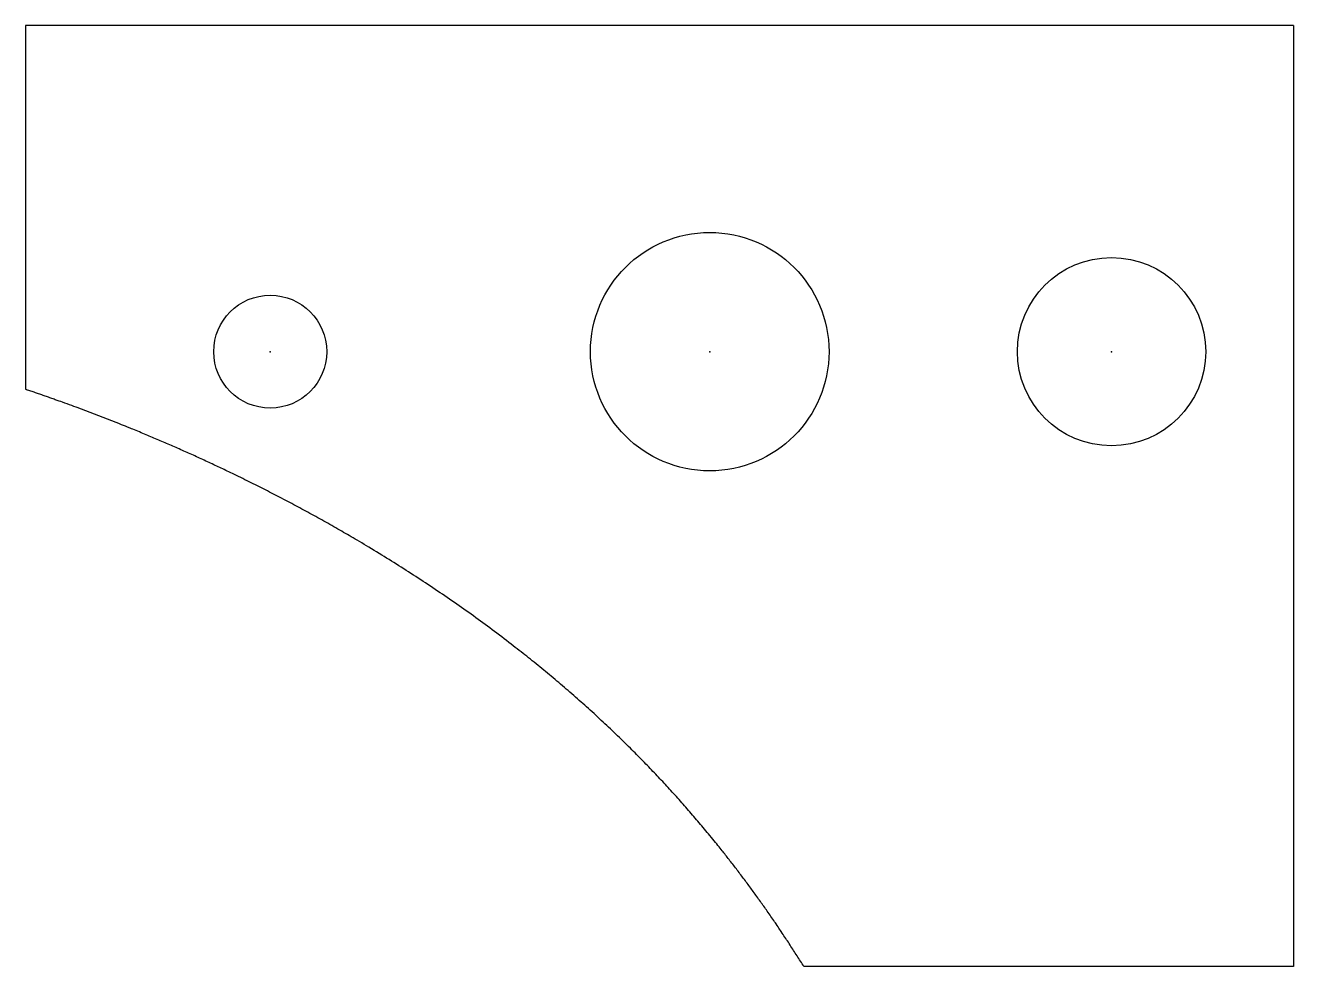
# Model space of a CAD drawing. Header units: millimetres. Extents: x -126 to -25, y 225 to 300.
import ezdxf

# ---------------------------------------------------------------- set-up
doc = ezdxf.new("R2010")
doc.units = ezdxf.units.MM
doc.layers.get('0').update_dxf_attribs({"linetype": 'CONTINUOUS'})

msp = doc.modelspace()

# ---------------------------------------------------------------- linework, layer by layer
for p, q in [((-25, 300), (-126, 300)), ((-126, 300), (-126, 271)), ((-25, 300), (-25, 225)), ((-25, 225), (-64, 225))]:
    msp.add_line(p, q)
for centre, radius in [((-71.5, 274), 9.5), ((-39.5, 274), 7.5), ((-106.5, 274), 4.5)]:
    msp.add_circle(centre, radius)
msp.add_open_spline([(-64, 225), (-65.91, 228.06), (-69.88, 233.84), (-76.28, 241.53), (-85.61, 250.07), (-98.24, 258.68), (-108.96, 264.33), (-117.34, 267.92), (-123.09, 270.02), (-126, 271)], degree=5)
for p in [(-106.5, 274), (-71.5, 274), (-39.5, 274)]:
    msp.add_point(p)

doc.saveas('drawing.dxf')
